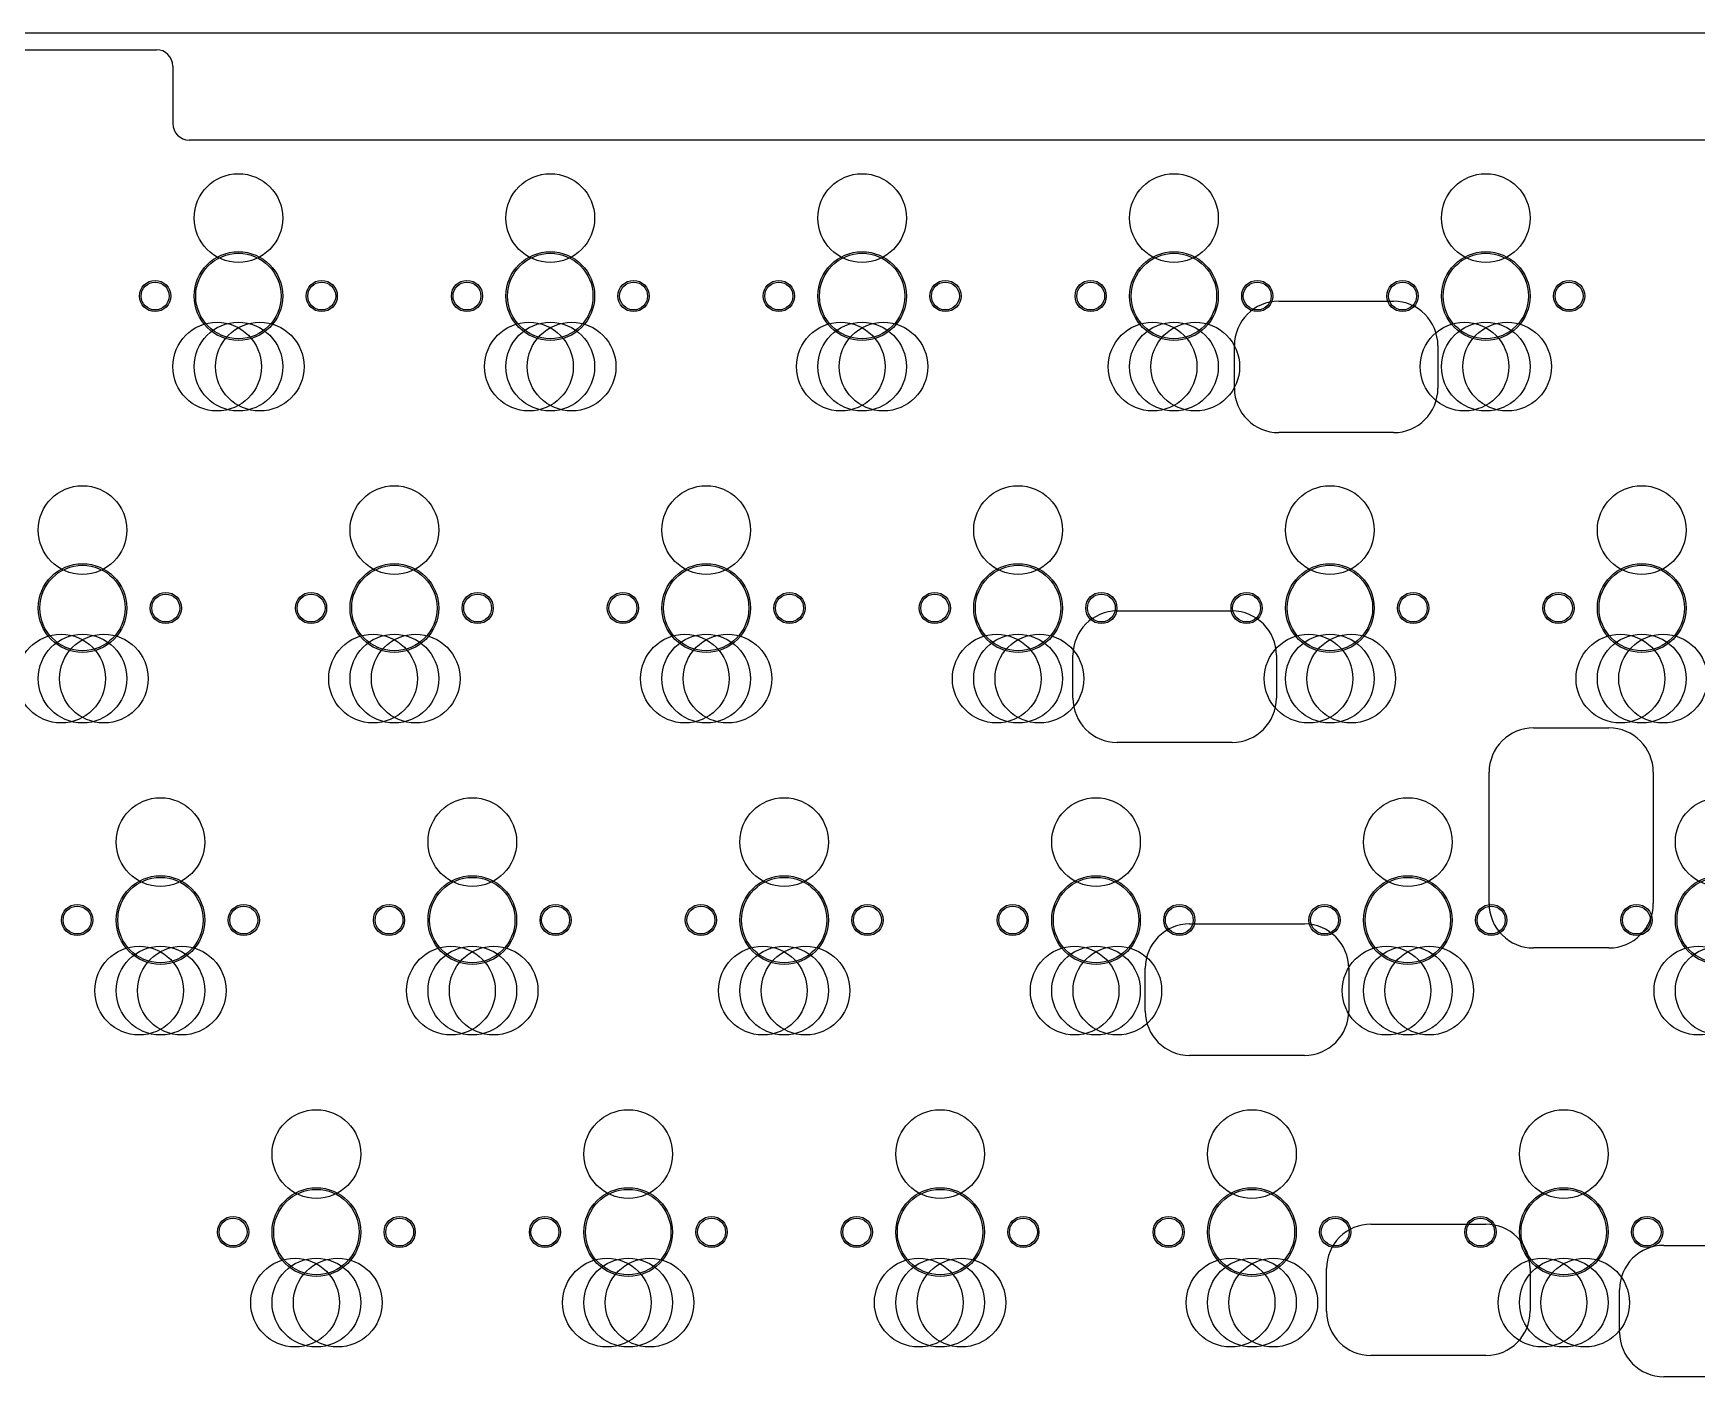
# Model space of a CAD drawing. Extents: x -14 to 315, y -179 to 16.
# Drawn here: x 44.5 to 145.8, y -65.8 to 16 of the extents above; entities that cross this region are included whole.
import ezdxf

# ---------------------------------------------------------------- set-up
doc = ezdxf.new("R2010")
doc.units = 0
doc.layers.add('BLACK', color=7, linetype='CONTINUOUS')

msp = doc.modelspace()

# ---------------------------------------------------------------- linework, layer by layer
at = {"layer": 'BLACK', "linetype": 'CONTINUOUS'}
for p, q in [((308.75, 16), (-2.25, 16)), ((301, 16), (9.5, 16)), ((14.5, 15), (52, 15)), ((53, 14), (53, 10.5)), ((155.5, 9.5), (54, 9.5)), ((120.38, -0.32), (127.379988, -0.32)), ((117.68, -5.631372), (117.68, -3.02)), ((130.08, -3.02), (130.08, -5.62)), ((127.38, -8.32), (120.38, -8.32)), ((110.54, -19.18), (117.539988, -19.18)), ((107.84, -24.491372), (107.84, -21.88)), ((120.24, -21.88), (120.24, -24.48)), ((135.900002, -26.3), (140.5, -26.3)), ((117.54, -27.18), (110.54, -27.18)), ((133.200002, -37), (133.200001, -29)), ((143.2, -29), (143.200001, -37)), ((114.95, -38.24), (121.949988, -38.24)), ((140.500001, -39.699999), (135.900002, -39.7)), ((112.25, -43.551372), (112.25, -40.94)), ((124.65, -40.94), (124.65, -43.54)), ((121.95, -46.24), (114.95, -46.24)), ((126.000812, -56.520812), (133.0008, -56.520812)), ((143.850812, -57.810812), (150.8508, -57.810812)), ((123.300812, -61.832184), (123.300812, -59.220812)), ((135.700812, -59.220812), (135.700812, -61.820812)), ((141.150812, -63.122184), (141.150812, -60.510812)), ((133.000812, -64.520812), (126.000812, -64.520812)), ((150.850812, -65.810812), (143.850812, -65.810812))]:
    msp.add_line(p, q, dxfattribs=at)
at = {"layer": 'BLACK'}
for centre, radius in [((57, 4.75), 2.7), ((76, 4.75), 2.7), ((95, 4.75), 2.7), ((114, 4.75), 2.7), ((133, 4.75), 2.7), ((57, 0), 2.7), ((57, 0), 2.6), ((76, 0), 2.7), ((76, 0), 2.6), ((95, 0), 2.7), ((95, 0), 2.6), ((114, 0), 2.7), ((114, 0), 2.6), ((133, 0), 2.7), ((133, 0), 2.6), ((51.925, 0), 0.95), ((51.925, 0), 0.85), ((62.075, 0), 0.95), ((62.075, 0), 0.85), ((70.925, 0), 0.95), ((70.925, 0), 0.85), ((81.075, 0), 0.95), ((81.075, 0), 0.85), ((89.925, 0), 0.95), ((89.925, 0), 0.85), ((100.075, 0), 0.95), ((100.075, 0), 0.85), ((108.925, 0), 0.95), ((108.925, 0), 0.85), ((119.075, 0), 0.95), ((119.075, 0), 0.85), ((127.925, 0), 0.95), ((127.925, 0), 0.85), ((138.075, 0), 0.95), ((138.075, 0), 0.85), ((55.7, -4.3), 2.7), ((57, -4.3), 2.7), ((58.3, -4.3), 2.7), ((74.7, -4.3), 2.7), ((76, -4.3), 2.7), ((77.3, -4.3), 2.7), ((93.7, -4.3), 2.7), ((95, -4.3), 2.7), ((96.3, -4.3), 2.7), ((112.7, -4.3), 2.7), ((114, -4.3), 2.7), ((115.3, -4.3), 2.7), ((131.7, -4.3), 2.7), ((133, -4.3), 2.7), ((134.3, -4.3), 2.7), ((47.5, -14.25), 2.7), ((66.5, -14.25), 2.7), ((85.5, -14.25), 2.7), ((104.5, -14.25), 2.7), ((123.5, -14.25), 2.7), ((142.5, -14.25), 2.7), ((47.5, -19), 2.7), ((47.5, -19), 2.6), ((66.5, -19), 2.7), ((66.5, -19), 2.6), ((85.5, -19), 2.7), ((85.5, -19), 2.6), ((104.5, -19), 2.7), ((104.5, -19), 2.6), ((123.5, -19), 2.7), ((123.5, -19), 2.6), ((142.5, -19), 2.7), ((142.5, -19), 2.6), ((52.575, -19), 0.95), ((52.575, -19), 0.85), ((61.425, -19), 0.95), ((61.425, -19), 0.85), ((71.575, -19), 0.95), ((71.575, -19), 0.85), ((80.425, -19), 0.95), ((80.425, -19), 0.85), ((90.575, -19), 0.95), ((90.575, -19), 0.85), ((99.425, -19), 0.95), ((99.425, -19), 0.85), ((109.575, -19), 0.95), ((109.575, -19), 0.85), ((118.425, -19), 0.95), ((118.425, -19), 0.85), ((128.575, -19), 0.95), ((128.575, -19), 0.85), ((137.425, -19), 0.95), ((137.425, -19), 0.85), ((46.2, -23.3), 2.7), ((47.5, -23.3), 2.7), ((48.8, -23.3), 2.7), ((65.2, -23.3), 2.7), ((66.5, -23.3), 2.7), ((67.8, -23.3), 2.7), ((84.2, -23.3), 2.7), ((85.5, -23.3), 2.7), ((86.8, -23.3), 2.7), ((103.2, -23.3), 2.7), ((104.5, -23.3), 2.7), ((105.8, -23.3), 2.7), ((122.2, -23.3), 2.7), ((123.5, -23.3), 2.7), ((124.8, -23.3), 2.7), ((141.2, -23.3), 2.7), ((142.5, -23.3), 2.7), ((143.8, -23.3), 2.7), ((52.25, -33.25), 2.7), ((71.25, -33.25), 2.7), ((90.25, -33.25), 2.7), ((109.25, -33.25), 2.7), ((128.25, -33.25), 2.7), ((147.25, -33.25), 2.7), ((52.25, -38), 2.7), ((52.25, -38), 2.6), ((71.25, -38), 2.7), ((71.25, -38), 2.6), ((90.25, -38), 2.7), ((90.25, -38), 2.6), ((109.25, -38), 2.7), ((109.25, -38), 2.6), ((128.25, -38), 2.7), ((128.25, -38), 2.6), ((147.25, -38), 2.7), ((147.25, -38), 2.6), ((47.175, -38), 0.95), ((47.175, -38), 0.85), ((57.325, -38), 0.95), ((57.325, -38), 0.85), ((66.175, -38), 0.95), ((66.175, -38), 0.85), ((76.325, -38), 0.95), ((76.325, -38), 0.85), ((85.175, -38), 0.95), ((85.175, -38), 0.85), ((95.325, -38), 0.95), ((95.325, -38), 0.85), ((104.175, -38), 0.95), ((104.175, -38), 0.85), ((114.325, -38), 0.95), ((114.325, -38), 0.85), ((123.175, -38), 0.95), ((123.175, -38), 0.85), ((133.325, -38), 0.95), ((133.325, -38), 0.85), ((142.175, -38), 0.95), ((142.175, -38), 0.85), ((50.95, -42.3), 2.7), ((52.25, -42.3), 2.7), ((53.55, -42.3), 2.7), ((69.95, -42.3), 2.7), ((71.25, -42.3), 2.7), ((72.55, -42.3), 2.7), ((88.95, -42.3), 2.7), ((90.25, -42.3), 2.7), ((91.55, -42.3), 2.7), ((107.95, -42.3), 2.7), ((109.25, -42.3), 2.7), ((110.55, -42.3), 2.7), ((126.95, -42.3), 2.7), ((128.25, -42.3), 2.7), ((129.55, -42.3), 2.7), ((145.95, -42.3), 2.7), ((147.25, -42.3), 2.7), ((61.75, -52.25), 2.7), ((80.75, -52.25), 2.7), ((99.75, -52.25), 2.7), ((118.75, -52.25), 2.7), ((137.75, -52.25), 2.7), ((61.75, -57), 2.7), ((61.75, -57), 2.6), ((80.75, -57), 2.7), ((80.75, -57), 2.6), ((99.75, -57), 2.7), ((99.75, -57), 2.6), ((118.75, -57), 2.7), ((118.75, -57), 2.6), ((137.75, -57), 2.7), ((137.75, -57), 2.6), ((56.675, -57), 0.95), ((56.675, -57), 0.85), ((66.825, -57), 0.95), ((66.825, -57), 0.85), ((75.675, -57), 0.95), ((75.675, -57), 0.85), ((85.825, -57), 0.95), ((85.825, -57), 0.85), ((94.675, -57), 0.95), ((94.675, -57), 0.85), ((104.825, -57), 0.95), ((104.825, -57), 0.85), ((113.675, -57), 0.95), ((113.675, -57), 0.85), ((123.825, -57), 0.95), ((123.825, -57), 0.85), ((132.675, -57), 0.95), ((132.675, -57), 0.85), ((142.825, -57), 0.95), ((142.825, -57), 0.85), ((60.45, -61.3), 2.7), ((61.75, -61.3), 2.7), ((63.05, -61.3), 2.7), ((79.45, -61.3), 2.7), ((80.75, -61.3), 2.7), ((82.05, -61.3), 2.7), ((98.45, -61.3), 2.7), ((99.75, -61.3), 2.7), ((101.05, -61.3), 2.7), ((117.45, -61.3), 2.7), ((118.75, -61.3), 2.7), ((120.05, -61.3), 2.7), ((136.45, -61.3), 2.7), ((137.75, -61.3), 2.7), ((139.05, -61.3), 2.7)]:
    msp.add_circle(centre, radius, dxfattribs=at)
for centre, radius, start, end in [((52, 14), 1, 0, 90), ((54, 10.5), 1, -180, -90), ((120.38, -3.02), 2.7, 90, 180), ((127.38, -3.02), 2.7, 0, 90), ((120.38, -5.62), 2.7, -180, -90), ((127.38, -5.62), 2.7, -90, 0), ((110.54, -21.88), 2.7, 90, 180), ((117.54, -21.88), 2.7, 0, 90), ((110.54, -24.48), 2.7, -180, -90), ((117.54, -24.48), 2.7, -90, 0), ((135.9, -29), 2.699999, 89.99997878, 180), ((140.5, -29), 2.7, 0, 90), ((135.9, -37), 2.7, -180, -89.99995756), ((140.5, -37), 2.700001, -89.99997878, 0), ((114.95, -40.94), 2.7, 90, 180), ((121.95, -40.94), 2.7, 0, 90), ((114.95, -43.54), 2.7, -180, -90), ((121.95, -43.54), 2.7, -90, 0), ((126.0008, -59.2208), 2.699988, -270.00025465, -179.99974535), ((133.0008, -59.2208), 2.699988, -0.00025465, 89.99974535), ((143.8508, -60.5108), 2.699988, -270.00025465, -179.99974535), ((126.0008, -61.8208), 2.700012, -179.99974535, -89.99974535), ((133.0008, -61.8208), 2.700012, -89.99974535, -0.00025465), ((143.8508, -63.1108), 2.700012, -179.99974535, -89.99974535)]:
    msp.add_arc(centre, radius, start, end, dxfattribs=at)

doc.saveas('drawing.dxf')
